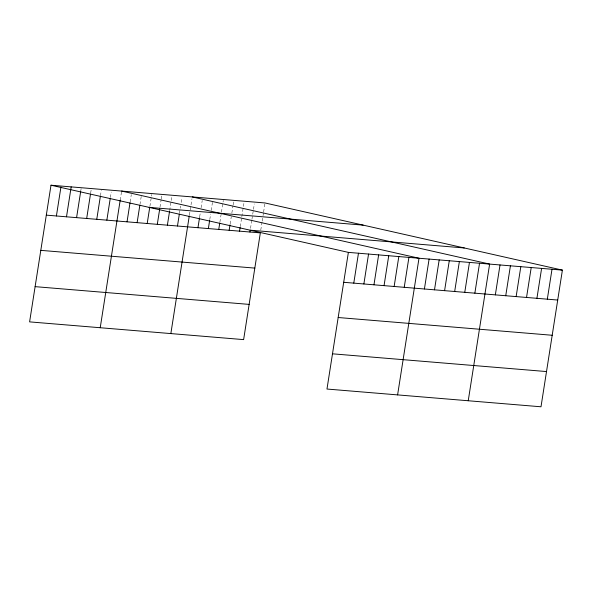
<?xml version="1.0" encoding="UTF-8"?>
<svg xmlns="http://www.w3.org/2000/svg" width="592" height="592" viewBox="0 0 592 592"><rect width="100%" height="100%" fill="white"/><g stroke="black" fill="none" stroke-linecap="round" stroke-linejoin="round"><path stroke-width="0.44" stroke-dasharray="2.96 2.22" d="M80.704 191.349L81.126 188.633M90.65 193.096L91.22 189.47M100.455 195.745L101.306 190.306M110.401 197.491L111.252 192.052M120.206 200.14L121.486 191.978M130.159 201.879L131.291 194.627M139.964 204.529L141.384 195.464M149.909 206.275L151.752 194.487M159.995 207.111L161.135 199.859M161.276 198.949L161.845 195.323M169.66 210.663L171.932 196.159M179.465 213.312L180.604 206.06M181.174 202.434L181.885 197.906M189.418 215.059L191.971 198.742M199.667 216.827L200.237 213.201M201.088 207.762L202.227 200.51M209.783 219.499L210.634 214.06M211.203 210.434L212.617 201.369M219.891 222.178L221.312 213.113M221.452 212.202L223.302 200.422M230.147 223.946L231.28 216.694M231.849 213.068L232.982 205.816M233.13 204.906L233.692 201.28M240.256 226.618L241.677 217.553M241.817 216.65L244.089 202.146M250.512 228.386L251.785 220.231M251.933 219.321L253.346 210.256M253.494 209.353L254.345 203.914M260.761 230.155L262.041 222M262.182 221.09L262.892 216.561M263.033 215.651L263.462 212.935M263.603 212.025L264.883 203.87"/><path stroke-width="0.89" d="M562.4 270.122L348.377 252.384L326.976 389.04L540.999 406.785L562.4 270.122L265.024 202.96L51.001 185.215L29.6 321.878L243.623 339.616L260.339 232.878L46.317 215.133M56.403 215.969L60.946 186.961M66.496 216.805L71.181 186.887M76.583 217.641L80.704 191.349M86.676 218.478L90.509 193.998M96.762 219.314L100.314 196.655M106.856 220.15L110.26 198.394M100.226 327.731L120.206 200.14M127.036 221.822L130.011 202.79M137.122 222.659L139.816 205.439M147.208 223.495L149.769 207.178M157.302 224.331L159.714 208.924M167.388 225.167L169.519 211.573M177.482 226.011L179.324 214.223M170.851 333.585L189.277 215.962M197.965 227.705L199.526 217.73M208.362 228.564L209.642 220.409M218.759 229.43L219.75 223.08M229.148 230.288L230.007 224.849M239.545 231.154L240.115 227.528M249.942 232.012L250.224 230.199L464.269 247.959M353.779 283.131L358.471 253.221M363.873 283.968L368.557 254.057M373.959 284.804L378.643 254.893M384.053 285.64L388.737 255.729M394.139 286.476L398.823 256.565M404.232 287.312L408.917 257.402M397.602 394.894L419.003 258.238L121.626 191.075M424.412 288.992L429.096 259.074M434.498 289.828L439.183 259.91M444.592 290.665L449.276 260.746M454.678 291.501L459.362 261.583M464.772 292.337L469.456 262.419M474.858 293.173L479.542 263.255M468.235 400.747L489.636 264.091L192.252 196.929M495.341 294.868L500.025 264.957M505.738 295.734L510.422 265.815M516.135 296.592L520.819 266.681M526.532 297.458L531.216 267.54M536.922 298.316L541.606 268.405M547.319 299.182L552.003 269.264M149.132 207.378L363.155 225.123M40.796 250.357L254.819 268.102M343.693 282.295L557.716 300.04M35.113 286.646L249.136 304.392M338.18 317.519L552.203 335.264M332.497 353.816L546.52 371.561M51.001 185.215L348.377 252.384"/></g></svg>
